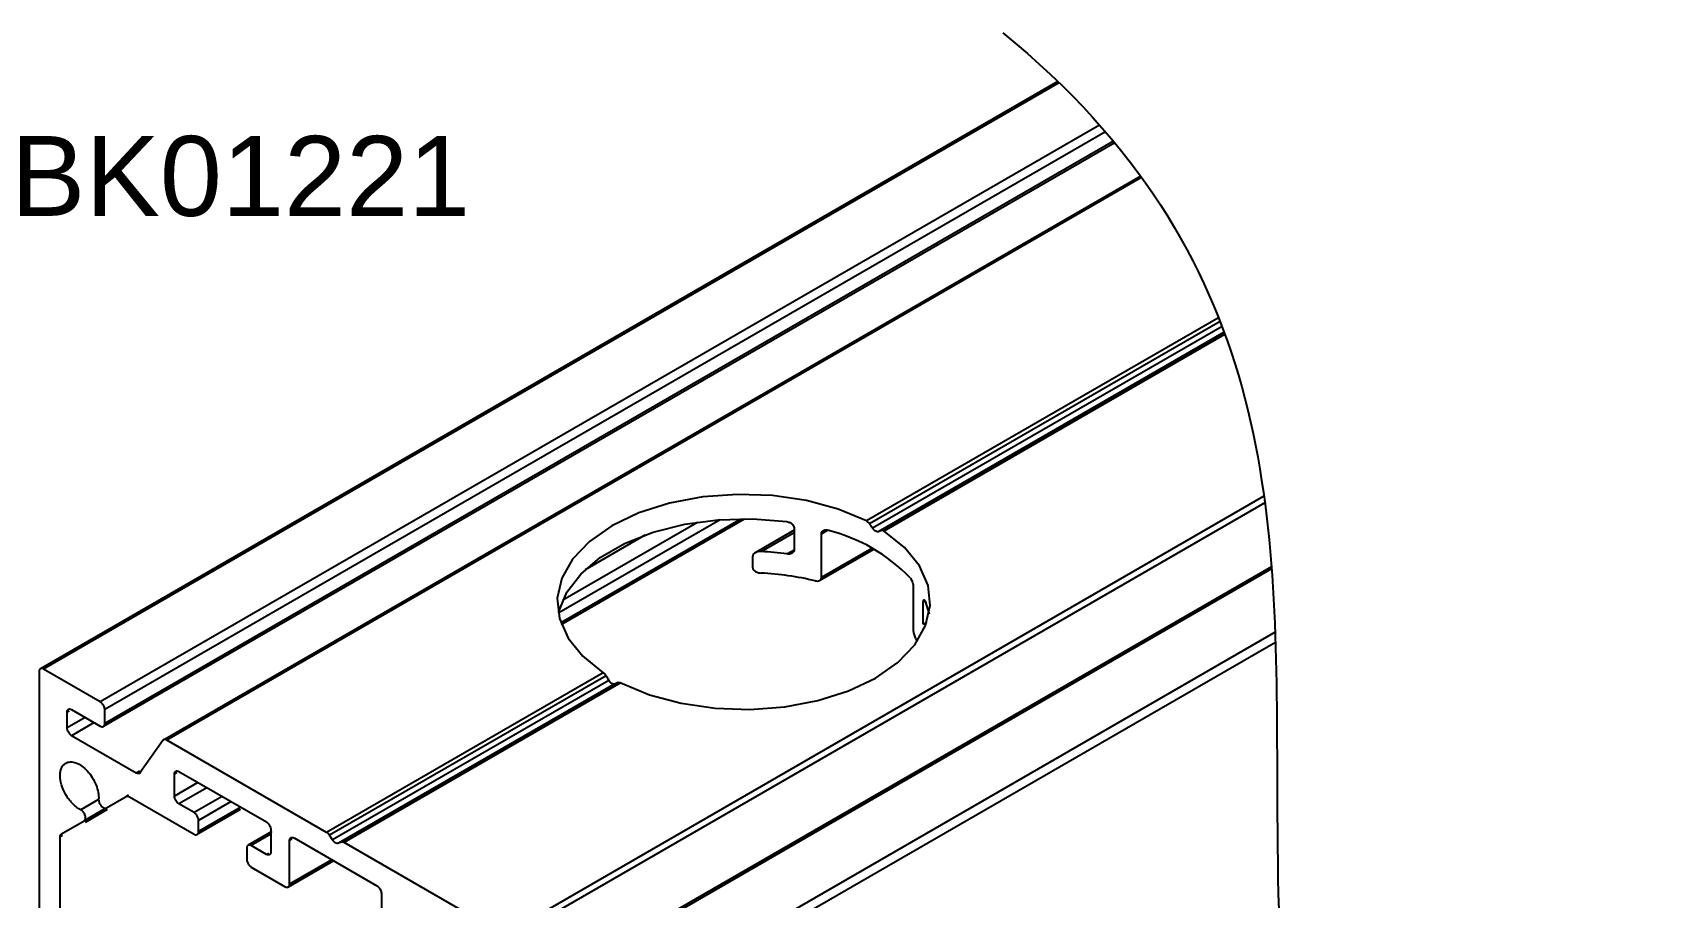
# Model space of a CAD drawing. Extents: x 0 to 12.5, y -13.7 to 0.
# Drawn here: x 5.945 to 9.78, y -5.598 to -3.568 of the extents above; entities that cross this region are included whole.
import ezdxf
from ezdxf import colors
from ezdxf.entities.mleader import LeaderData, LeaderLine
from ezdxf.math import Vec2, Vec3

# ---------------------------------------------------------------- set-up
doc = ezdxf.new("R2010")
doc.units = 0
doc.header["$LTSCALE"] = 0.5
doc.header["$MEASUREMENT"] = 0
for name, color, linetype in [('Dimension', 10, 'CONTINUOUS'), ('FAB DWG', 221, 'CONTINUOUS'), ('Housing', 150, 'CONTINUOUS')]:
    doc.layers.add(name, color=color, linetype=linetype)
doc.styles.add('LSAD_Standard', font='arial.ttf')

msp = doc.modelspace()

# ---------------------------------------------------------------- linework, layer by layer
at = {"layer": 'Dimension', "transparency": 16777216}
msp.add_open_spline([(8.221, -3.5684), (8.8601, -4.0882), (8.8654, -5.4851), (8.8707, -6.8819), (9.7801, -7.2074)], degree=3, knots=[0.24279, 0.24279, 0.24279, 0.24279, 1, 2, 2, 2, 2], dxfattribs=at)
at = {"layer": 'Housing', "linetype": 'Continuous', "lineweight": 25, "transparency": 16777216}
for p, q in [((8.3505, -3.6829), (5.9634, -5.0611)), ((8.3537, -3.6861), (5.9709, -5.0618)), ((8.4482, -3.7851), (6.1039, -5.1386)), ((8.4839, -3.8267), (6.1114, -5.1965)), ((8.4625, -3.8013), (6.1145, -5.1569)), ((8.481, -3.8233), (6.1145, -5.1896)), ((8.5447, -3.9052), (6.2508, -5.2295)), ((8.547, -3.9083), (6.26, -5.2287)), ((8.7274, -4.2372), (7.9013, -4.7141)), ((8.7308, -4.246), (7.9085, -4.7207)), ((8.7355, -4.2583), (7.9159, -4.7315)), ((8.7404, -4.2712), (7.9292, -4.7395)), ((8.7408, -4.2723), (7.9358, -4.7371)), ((8.7423, -4.2764), (7.9427, -4.738)), ((8.834, -4.6565), (7.0515, -5.6856)), ((8.8361, -4.672), (7.0606, -5.6971)), ((7.1795, -4.9294), (7.5579, -4.711)), ((7.1841, -4.9529), (7.6066, -4.709)), ((7.1856, -4.9571), (7.6155, -4.709)), ((7.1895, -4.8991), (7.5054, -4.7168)), ((7.2421, -4.8279), (7.3821, -4.7471)), ((7.7317, -4.7362), (7.6403, -4.789)), ((7.6542, -4.786), (7.7317, -4.7413)), ((7.7317, -4.7306), (7.7317, -4.7821)), ((7.7959, -4.7442), (7.8102, -4.7359)), ((7.7959, -4.8463), (7.7959, -4.7442)), ((7.7149, -4.7918), (7.7317, -4.7821)), ((7.7916, -4.8538), (7.9186, -4.7805)), ((7.7959, -4.8463), (7.9141, -4.778)), ((8.8515, -4.8216), (7.2001, -5.775)), ((8.8519, -4.8264), (7.2076, -5.7758)), ((7.6344, -4.7974), (7.6344, -4.8236)), ((8.0111, -4.8684), (8.0111, -4.9705)), ((8.0347, -4.9055), (8.039, -4.9029)), ((8.0347, -4.9569), (8.0347, -4.9055)), ((8.039, -4.9029), (8.0482, -4.9329)), ((8.86, -4.9753), (7.3405, -5.8525)), ((8.0347, -4.9569), (8.0431, -4.9521)), ((8.8608, -4.9993), (7.3511, -5.8709)), ((8.0176, -4.9913), (8.021, -4.9962)), ((5.9603, -5.0679), (5.9603, -7.4114)), ((6.1039, -5.1386), (5.9709, -5.0618)), ((7.2841, -5.0705), (6.635, -5.4452)), ((7.2905, -5.0775), (6.6418, -5.452)), ((7.2973, -5.0886), (6.6489, -5.463)), ((7.311, -5.0965), (6.6625, -5.4708)), ((7.3183, -5.0936), (6.6696, -5.4681)), ((7.3255, -5.0944), (6.6764, -5.4691)), ((6.0314, -5.16), (6.0261, -5.1631)), ((6.0261, -5.1998), (6.0261, -5.1631)), ((6.0685, -5.1753), (6.0261, -5.1998)), ((6.0367, -5.1569), (6.1039, -5.1957)), ((6.1145, -5.1896), (6.1145, -5.1569)), ((6.0897, -5.1876), (6.0367, -5.2182)), ((6.1885, -5.3059), (6.0367, -5.2182)), ((6.2508, -5.2295), (6.1977, -5.305)), ((6.635, -5.4452), (6.26, -5.2287)), ((6.1958, -5.3017), (6.1885, -5.3059)), ((6.2833, -5.3054), (6.278, -5.3085)), ((6.278, -5.3599), (6.278, -5.3085)), ((6.3331, -5.3281), (6.278, -5.3599)), ((6.2886, -5.3024), (6.4936, -5.4208)), ((6.1002, -5.368), (6.0583, -5.3922)), ((6.1183, -5.3879), (6.1648, -5.3611)), ((6.1701, -5.358), (6.1648, -5.3611)), ((6.1723, -5.3618), (6.3239, -5.4493)), ((6.3543, -5.3403), (6.2886, -5.3783)), ((6.3897, -5.3607), (6.3239, -5.3987)), ((6.1134, -5.3908), (6.0665, -5.4178)), ((6.1205, -5.3917), (6.0687, -5.4216)), ((6.3239, -5.3987), (6.2886, -5.3783)), ((6.4329, -5.3915), (6.3314, -5.4501)), ((6.4109, -5.373), (6.3345, -5.4171)), ((6.4335, -5.3861), (6.3345, -5.4432)), ((6.0129, -5.4488), (6.0665, -5.4178)), ((6.3345, -5.4432), (6.3345, -5.4171)), ((6.5066, -5.4433), (6.4508, -5.4755)), ((6.5042, -5.4391), (6.5042, -5.4906)), ((6.0151, -5.4526), (6.0098, -5.4556)), ((6.0098, -6.133), (6.0098, -5.4556)), ((6.4477, -5.4824), (6.4477, -5.5085)), ((6.5042, -5.4497), (6.4583, -5.4763)), ((6.4936, -5.4967), (6.4583, -5.4763)), ((6.5534, -5.4614), (6.5481, -5.4644)), ((6.5481, -5.5665), (6.5481, -5.4644)), ((6.5587, -5.4583), (6.7527, -5.5704)), ((6.6489, -5.463), (6.6418, -5.452)), ((6.6696, -5.4681), (6.6625, -5.4708)), ((7.0515, -5.6856), (6.6764, -5.4691)), ((6.4989, -5.4936), (6.4936, -5.4967)), ((6.6515, -5.5119), (6.545, -5.5734)), ((6.6471, -5.5094), (6.5481, -5.5665)), ((6.4583, -5.5269), (6.5375, -5.5726)), ((6.7634, -5.5887), (6.7634, -5.6908))]:
    msp.add_line(p, q, dxfattribs=at)
at = {"layer": 'Housing', "linetype": 'Continuous', "lineweight": 25, "transparency": 16777216, "flags": 128}
for points in [[(7.9014, -4.7142), (7.8348, -4.6865), (7.7604, -4.6664), (7.6808, -4.6548), (7.5988, -4.6519), (7.5173, -4.658), (7.4393, -4.6727), (7.3673, -4.6955), (7.3041, -4.7257), (7.2517, -4.7623), (7.2121, -4.8038), (7.1866, -4.8488), (7.1762, -4.8958), (7.1811, -4.9432), (7.2013, -4.9891), (7.236, -5.032), (7.2841, -5.0705)], [(7.1795, -4.9294), (7.18, -4.9271), (7.1984, -4.8815), (7.231, -4.8388), (7.2768, -4.8002), (7.334, -4.7672), (7.4009, -4.7408), (7.475, -4.7219), (7.5538, -4.7113), (7.6347, -4.7093), (7.7149, -4.7158)], [(7.3255, -5.0944), (7.3921, -5.1221), (7.4665, -5.1422), (7.5461, -5.1538), (7.6281, -5.1567), (7.7096, -5.1506), (7.7876, -5.1359), (7.8596, -5.1131), (7.9228, -5.0829), (7.9752, -5.0463), (8.0148, -5.0048), (8.0403, -4.9598), (8.0507, -4.9128), (8.0458, -4.8655), (8.0256, -4.8195), (7.9909, -4.7766), (7.9428, -4.7381)]]:
    msp.add_lwpolyline(points, dxfattribs=at)
at = {"layer": 'Housing', "linetype": 'Continuous', "lineweight": 25, "transparency": 16777216}
for centre, radius, start, end in [((7.7114, -5.1312), 0.4074, 44.0484, 75.968), ((7.6147, -5.5223), 0.7373, 82.1874, 86.9264), ((7.6172, -5.5471), 0.7114, 76.6796, 87.0183)]:
    msp.add_arc(centre, radius, start, end, dxfattribs=at)
for major_axis, ratio, start_param, end_param in [((-0.3251, 0.4684), 0.625178, 4.682314, 4.70521), ((0.4372, 0.2133), 0.074898, 0.703922, 0.726818), ((-0.3251, 0.4684), 0.625178, 1.473769, 1.496665), ((0.4372, 0.2133), 0.074898, 3.912515, 3.93541)]:
    msp.add_ellipse((7.6134, -4.9206), major_axis=major_axis, ratio=ratio, start_param=start_param, end_param=end_param, dxfattribs=at)
for points, knots in [([(7.7149, -4.7158), (7.7174, -4.7164), (7.7221, -4.7175), (7.7276, -4.7215), (7.7311, -4.7261), (7.7315, -4.7291), (7.7317, -4.7306)], [0, 0, 0, 0, 0.301399, 0.565395, 0.794636, 1, 1, 1, 1]), ([(7.9086, -4.7208), (7.9076, -4.7194), (7.9054, -4.7166), (7.9028, -4.715), (7.9014, -4.7142)], [0, 0, 0, 0, 0.483283, 1, 1, 1, 1]), ([(7.7959, -4.7442), (7.796, -4.7429), (7.7963, -4.7404), (7.7986, -4.7375), (7.802, -4.7356), (7.806, -4.735), (7.8089, -4.7356), (7.8102, -4.7359)], [0, 0, 0, 0, 0.199145, 0.398086, 0.602645, 0.8192, 1, 1, 1, 1]), ([(7.9296, -4.7395), (7.9286, -4.7397), (7.9267, -4.7401), (7.9231, -4.7387), (7.9195, -4.7361), (7.9171, -4.7334), (7.9161, -4.7318), (7.9159, -4.7316)], [0, 0, 0, 0, 0.241552, 0.483109, 0.724573, 0.966021, 1, 1, 1, 1]), ([(7.9428, -4.7381), (7.9417, -4.7375), (7.9394, -4.7362), (7.9374, -4.7366), (7.9364, -4.7368)], [0, 0, 0, 0, 0.483781, 1, 1, 1, 1]), ([(7.6542, -4.786), (7.6517, -4.7861), (7.6468, -4.7861), (7.6407, -4.7884), (7.6367, -4.7914), (7.6347, -4.7945), (7.6345, -4.7966), (7.6344, -4.7974)], [0, 0, 0, 0, 0.277244, 0.533777, 0.725753, 0.88046, 1, 1, 1, 1]), ([(7.7317, -4.7821), (7.7316, -4.7833), (7.7313, -4.7857), (7.729, -4.7887), (7.7255, -4.7909), (7.7207, -4.7922), (7.7169, -4.7919), (7.7149, -4.7918)], [0, 0, 0, 0, 0.179367, 0.358404, 0.546015, 0.756459, 1, 1, 1, 1]), ([(7.6344, -4.8236), (7.6345, -4.8247), (7.6348, -4.827), (7.6373, -4.8303), (7.6417, -4.8336), (7.6477, -4.8359), (7.6522, -4.8364), (7.6542, -4.8366)], [0, 0, 0, 0, 0.1505462, 0.3004521, 0.5064382, 0.7757736, 1, 1, 1, 1]), ([(7.7811, -4.8548), (7.7829, -4.8551), (7.7864, -4.8557), (7.7911, -4.8545), (7.7943, -4.8519), (7.7957, -4.8489), (7.7958, -4.8469), (7.7959, -4.8463)], [0, 0, 0, 0, 0.236062, 0.472508, 0.697724, 0.907119, 1, 1, 1, 1]), ([(8.0042, -4.8479), (8.0051, -4.849), (8.0067, -4.8513), (8.0089, -4.8561), (8.0104, -4.8614), (8.0111, -4.8656), (8.0111, -4.8678), (8.0111, -4.8684)], [0, 0, 0, 0, 0.230338, 0.460817, 0.686292, 0.899176, 1, 1, 1, 1]), ([(8.0347, -4.9055), (8.0347, -4.9043), (8.0348, -4.902), (8.0354, -4.9), (8.0364, -4.8993), (8.0376, -4.9), (8.0386, -4.9019), (8.039, -4.9029)], [0, 0, 0, 0, 0.179363, 0.358397, 0.546005, 0.756448, 1, 1, 1, 1]), ([(8.0111, -4.9705), (8.0112, -4.9719), (8.0113, -4.9747), (8.0124, -4.9795), (8.0139, -4.9843), (8.0157, -4.9884), (8.017, -4.9904), (8.0176, -4.9913)], [0, 0, 0, 0, 0.196992, 0.393809, 0.595499, 0.809246, 1, 1, 1, 1]), ([(5.9634, -5.0611), (5.9629, -5.0614), (5.962, -5.0621), (5.961, -5.0638), (5.9604, -5.0657), (5.9603, -5.0672), (5.9603, -5.0679)], [0, 0, 0, 0, 0.217767, 0.451778, 0.711884, 1, 1, 1, 1]), ([(5.9709, -5.0618), (5.9703, -5.0614), (5.969, -5.0608), (5.9669, -5.0603), (5.9651, -5.0604), (5.9639, -5.0608), (5.9634, -5.0611)], [0, 0, 0, 0, 0.288115, 0.54822, 0.782232, 1, 1, 1, 1]), ([(7.2841, -5.0705), (7.2852, -5.0714), (7.2875, -5.0731), (7.2895, -5.076), (7.2905, -5.0775)], [0, 0, 0, 0, 0.48378, 1, 1, 1, 1]), ([(7.2973, -5.0886), (7.2983, -5.09), (7.3002, -5.0927), (7.3038, -5.0955), (7.3074, -5.097), (7.3098, -5.0969), (7.3108, -5.0965), (7.311, -5.0965)], [0, 0, 0, 0, 0.241552, 0.483108, 0.724572, 0.96602, 1, 1, 1, 1]), ([(7.3183, -5.0936), (7.3193, -5.0933), (7.3215, -5.0928), (7.3241, -5.0939), (7.3255, -5.0944)], [0, 0, 0, 0, 0.483283, 1, 1, 1, 1]), ([(6.0261, -5.1631), (6.0261, -5.1623), (6.0262, -5.1609), (6.0268, -5.1589), (6.0278, -5.1573), (6.0287, -5.1565), (6.0292, -5.1562)], [0, 0, 0, 0, 0.288116, 0.548222, 0.782233, 1, 1, 1, 1]), ([(6.0292, -5.1562), (6.0297, -5.1559), (6.0308, -5.1555), (6.0327, -5.1555), (6.0347, -5.1559), (6.036, -5.1566), (6.0367, -5.1569)], [0, 0, 0, 0, 0.217768, 0.45178, 0.711885, 1, 1, 1, 1]), ([(6.1092, -5.1433), (6.1088, -5.1428), (6.1072, -5.141), (6.1054, -5.1394), (6.1039, -5.1386)], [0, 0, 0, 0, 0.266923, 1, 1, 1, 1]), ([(6.1145, -5.1569), (6.1145, -5.1558), (6.1142, -5.1534), (6.1128, -5.1487), (6.1108, -5.1453), (6.1092, -5.1433)], [0, 0, 0, 0, 0.227663, 0.478233, 1, 1, 1, 1]), ([(6.0367, -5.2182), (6.0352, -5.2173), (6.0323, -5.2149), (6.029, -5.2104), (6.0267, -5.2052), (6.0261, -5.2015), (6.0261, -5.1998)], [0, 0, 0, 0, 0.237019, 0.499999, 0.762979, 1, 1, 1, 1]), ([(6.1039, -5.1957), (6.1045, -5.1961), (6.1058, -5.1967), (6.1078, -5.1972), (6.1097, -5.1972), (6.1109, -5.1968), (6.1114, -5.1965)], [0, 0, 0, 0, 0.288115, 0.54822, 0.782232, 1, 1, 1, 1]), ([(6.1114, -5.1965), (6.1119, -5.1962), (6.1128, -5.1954), (6.1138, -5.1938), (6.1144, -5.1918), (6.1145, -5.1904), (6.1145, -5.1896)], [0, 0, 0, 0, 0.217767, 0.451778, 0.711884, 1, 1, 1, 1]), ([(6.26, -5.2287), (6.2591, -5.2282), (6.2574, -5.2274), (6.2548, -5.2271), (6.2524, -5.2278), (6.2512, -5.2289), (6.2508, -5.2295)], [0, 0, 0, 0, 0.293688, 0.547102, 0.773653, 1, 1, 1, 1]), ([(6.0098, -5.3133), (6.0098, -5.3099), (6.0101, -5.3035), (6.0126, -5.2947), (6.0168, -5.2875), (6.0209, -5.284), (6.0231, -5.2828)], [0, 0, 0, 0, 0.291117, 0.550873, 0.783531, 1, 1, 1, 1]), ([(6.0231, -5.2828), (6.0247, -5.2819), (6.0283, -5.2804), (6.0342, -5.2796), (6.0406, -5.2801), (6.0499, -5.2828), (6.0617, -5.2895), (6.0746, -5.3015), (6.0858, -5.3165), (6.0944, -5.3335), (6.0996, -5.3508), (6.1006, -5.3625), (6.1002, -5.368)], [0, 0, 0, 0, 0.042943, 0.087765, 0.135958, 0.188478, 0.307266, 0.442574, 0.588001, 0.735015, 0.874826, 1, 1, 1, 1]), ([(6.0583, -5.3922), (6.0551, -5.3906), (6.0487, -5.3866), (6.0367, -5.3763), (6.0238, -5.3597), (6.0148, -5.3406), (6.0107, -5.3248), (6.0099, -5.3171), (6.0098, -5.3133)], [0, 0, 0, 0, 0.111119, 0.23245, 0.493916, 0.758771, 0.883874, 1, 1, 1, 1]), ([(6.1977, -5.305), (6.1973, -5.3057), (6.1961, -5.3068), (6.1938, -5.3075), (6.1911, -5.3071), (6.1894, -5.3064), (6.1885, -5.3059)], [0, 0, 0, 0, 0.226347, 0.452898, 0.706312, 1, 1, 1, 1]), ([(6.278, -5.3085), (6.278, -5.3077), (6.2781, -5.3063), (6.2787, -5.3043), (6.2796, -5.3027), (6.2806, -5.3019), (6.2811, -5.3016)], [0, 0, 0, 0, 0.288116, 0.548222, 0.782233, 1, 1, 1, 1]), ([(6.2811, -5.3016), (6.2816, -5.3013), (6.2827, -5.3009), (6.2846, -5.3009), (6.2866, -5.3014), (6.2879, -5.302), (6.2886, -5.3024)], [0, 0, 0, 0, 0.217768, 0.45178, 0.711885, 1, 1, 1, 1]), ([(6.1002, -5.368), (6.1001, -5.3701), (6.1009, -5.3747), (6.1039, -5.3808), (6.1083, -5.3859), (6.1121, -5.3881), (6.1139, -5.3885)], [0, 0, 0, 0, 0.243262, 0.517367, 0.781496, 1, 1, 1, 1]), ([(6.1648, -5.3611), (6.1653, -5.3608), (6.1665, -5.3604), (6.1683, -5.3603), (6.1704, -5.3608), (6.1717, -5.3614), (6.1723, -5.3618)], [0, 0, 0, 0, 0.217718, 0.450942, 0.710295, 1, 1, 1, 1]), ([(6.2886, -5.3783), (6.2871, -5.3774), (6.2842, -5.375), (6.2809, -5.3705), (6.2786, -5.3653), (6.278, -5.3617), (6.278, -5.3599)], [0, 0, 0, 0, 0.237019, 0.499999, 0.762979, 1, 1, 1, 1]), ([(6.0665, -5.4178), (6.0673, -5.4174), (6.0687, -5.4159), (6.0697, -5.4129), (6.0697, -5.4092), (6.0688, -5.4052), (6.067, -5.4011), (6.0646, -5.3974), (6.0617, -5.3943), (6.0594, -5.3928), (6.0583, -5.3922)], [0, 0, 0, 0, 0.087033, 0.187552, 0.306465, 0.441949, 0.587495, 0.734658, 0.874865, 1, 1, 1, 1]), ([(6.1139, -5.3885), (6.1147, -5.3886), (6.1162, -5.3887), (6.1177, -5.3883), (6.1183, -5.3879)], [0, 0, 0, 0, 0.525781, 1, 1, 1, 1]), ([(6.3292, -5.4034), (6.3288, -5.4029), (6.3273, -5.4011), (6.3254, -5.3996), (6.3239, -5.3987)], [0, 0, 0, 0, 0.266923, 1, 1, 1, 1]), ([(6.3345, -5.4171), (6.3345, -5.416), (6.3342, -5.4136), (6.3328, -5.4088), (6.3308, -5.4054), (6.3292, -5.4034)], [0, 0, 0, 0, 0.227663, 0.478233, 1, 1, 1, 1]), ([(6.3314, -5.4501), (6.3319, -5.4498), (6.3328, -5.449), (6.3338, -5.4474), (6.3344, -5.4454), (6.3345, -5.444), (6.3345, -5.4432)], [0, 0, 0, 0, 0.217767, 0.451778, 0.711884, 1, 1, 1, 1]), ([(6.4936, -5.4208), (6.4951, -5.4216), (6.498, -5.424), (6.5013, -5.4286), (6.5036, -5.4337), (6.5042, -5.4374), (6.5042, -5.4391)], [0, 0, 0, 0, 0.237019, 0.499999, 0.762979, 1, 1, 1, 1]), ([(6.6418, -5.452), (6.6409, -5.4506), (6.6389, -5.448), (6.6363, -5.446), (6.635, -5.4452)], [0, 0, 0, 0, 0.525221, 1, 1, 1, 1]), ([(6.0098, -5.4556), (6.0098, -5.4549), (6.0099, -5.4534), (6.0105, -5.4515), (6.0115, -5.4498), (6.0124, -5.4491), (6.0129, -5.4488)], [0, 0, 0, 0, 0.289705, 0.549059, 0.782283, 1, 1, 1, 1]), ([(6.3239, -5.4493), (6.3246, -5.4497), (6.3259, -5.4503), (6.3279, -5.4508), (6.3298, -5.4508), (6.3309, -5.4504), (6.3314, -5.4501)], [0, 0, 0, 0, 0.288115, 0.54822, 0.782232, 1, 1, 1, 1]), ([(6.4508, -5.4755), (6.4503, -5.4758), (6.4494, -5.4766), (6.4484, -5.4782), (6.4478, -5.4802), (6.4477, -5.4817), (6.4477, -5.4824)], [0, 0, 0, 0, 0.217767, 0.451778, 0.711884, 1, 1, 1, 1]), ([(6.4583, -5.4763), (6.4576, -5.4759), (6.4563, -5.4753), (6.4543, -5.4748), (6.4524, -5.4748), (6.4513, -5.4753), (6.4508, -5.4755)], [0, 0, 0, 0, 0.288115, 0.54822, 0.782232, 1, 1, 1, 1]), ([(6.5481, -5.4644), (6.5481, -5.4637), (6.5482, -5.4622), (6.5488, -5.4603), (6.5498, -5.4586), (6.5507, -5.4579), (6.5512, -5.4576)], [0, 0, 0, 0, 0.288116, 0.548222, 0.782233, 1, 1, 1, 1]), ([(6.5512, -5.4576), (6.5517, -5.4573), (6.5528, -5.4569), (6.5547, -5.4568), (6.5567, -5.4573), (6.558, -5.4579), (6.5587, -5.4583)], [0, 0, 0, 0, 0.217768, 0.45178, 0.711885, 1, 1, 1, 1]), ([(6.6625, -5.4708), (6.6615, -5.4712), (6.6591, -5.4713), (6.6554, -5.4698), (6.6518, -5.4669), (6.6498, -5.4644), (6.6489, -5.463)], [0, 0, 0, 0, 0.190866, 0.421853, 0.696658, 1, 1, 1, 1]), ([(6.6764, -5.4691), (6.6753, -5.4685), (6.6731, -5.4675), (6.6706, -5.4677), (6.6696, -5.4681)], [0, 0, 0, 0, 0.547345, 1, 1, 1, 1]), ([(6.4477, -5.5085), (6.4477, -5.5097), (6.448, -5.512), (6.4494, -5.5168), (6.4514, -5.5202), (6.453, -5.5222)], [0, 0, 0, 0, 0.227663, 0.478233, 1, 1, 1, 1]), ([(6.5011, -5.4974), (6.5006, -5.4977), (6.4995, -5.4981), (6.4976, -5.4982), (6.4956, -5.4977), (6.4943, -5.4971), (6.4936, -5.4967)], [0, 0, 0, 0, 0.217768, 0.45178, 0.711885, 1, 1, 1, 1]), ([(6.5042, -5.4906), (6.5042, -5.4913), (6.5041, -5.4928), (6.5035, -5.4948), (6.5026, -5.4964), (6.5016, -5.4972), (6.5011, -5.4974)], [0, 0, 0, 0, 0.288116, 0.548222, 0.782233, 1, 1, 1, 1]), ([(6.453, -5.5222), (6.4534, -5.5227), (6.4549, -5.5245), (6.4568, -5.526), (6.4583, -5.5269)], [0, 0, 0, 0, 0.266923, 1, 1, 1, 1]), ([(6.5375, -5.5726), (6.5381, -5.573), (6.5394, -5.5736), (6.5415, -5.5741), (6.5433, -5.5741), (6.5445, -5.5737), (6.545, -5.5734)], [0, 0, 0, 0, 0.288115, 0.54822, 0.782232, 1, 1, 1, 1]), ([(6.545, -5.5734), (6.5455, -5.5731), (6.5464, -5.5723), (6.5474, -5.5707), (6.548, -5.5687), (6.5481, -5.5673), (6.5481, -5.5665)], [0, 0, 0, 0, 0.217767, 0.451778, 0.711884, 1, 1, 1, 1]), ([(6.7527, -5.5704), (6.7542, -5.5712), (6.7571, -5.5736), (6.7604, -5.5782), (6.7627, -5.5833), (6.7634, -5.587), (6.7634, -5.5887)], [0, 0, 0, 0, 0.237019, 0.499999, 0.762979, 1, 1, 1, 1])]:
    msp.add_open_spline(points, degree=3, knots=knots, dxfattribs=at)

# ---------------------------------------------------------------- leaders
at = {"layer": 'FAB DWG', "ltscale": 0.5, "transparency": 16777216}
ml = msp.add_multileader_mtext('Standard', dxfattribs=at)
ml.set_content('BK01221', color=256, style='LSAD_Standard')
ml.set_leader_properties()
ml.build(insert=Vec2(0, 0))
ml.multileader.update_dxf_attribs({"text_left_attachment_type": 2, "text_right_attachment_type": 2, "dogleg_length": 0.2772, "arrow_head_size": 0.1875})
ctx = ml.context
ctx.base_point, ctx.char_height, ctx.arrow_head_size, ctx.landing_gap_size, ctx.plane_origin = Vec3(5.8714, -3.9065), 0.1875, 0.1875, 0.09, Vec3(8.9189, 4.9339)
ctx.left_attachment, ctx.right_attachment, ctx.text_align_type = 2, 2, 2
notes = []
notes.append((ctx, [(0, (1, 1, 0), (5.5942, -3.9065), (1, 0), 0.2772, [(0, [(5.067, -4.0227)], 0, [])])]))
ctx.mtext.insert, ctx.mtext.rotation, ctx.mtext.width, ctx.mtext.alignment, ctx.mtext.flow_direction = Vec3(6.972, -3.8108), 6.283185, 2.6081, 3, 5
for ctx, leaders in notes:
    for number, flags, end, landing, length, lines in leaders:
        leader = LeaderData()
        leader.index, (leader.has_last_leader_line, leader.has_dogleg_vector, leader.attachment_direction) = number, flags
        leader.last_leader_point, leader.dogleg_vector, leader.dogleg_length = Vec3(end), Vec3(landing), length
        for number, points, colour, breaks in lines:
            line = LeaderLine()
            line.index, line.vertices, line.color, line.breaks = number, Vec3.list(points), colors.encode_raw_color(colour), breaks
            leader.lines.append(line)
        ctx.leaders.append(leader)

doc.saveas('drawing.dxf')
